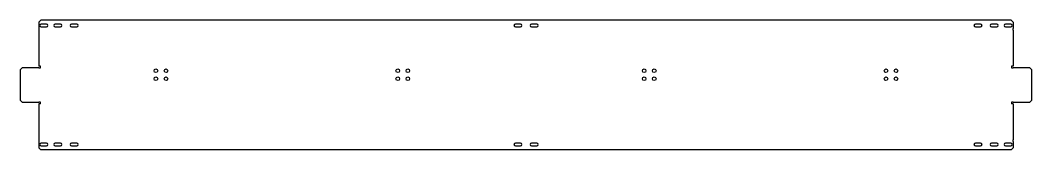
# Model space of a CAD drawing. Header units: millimetres. Extents: x -805 to 1705, y 50 to 372.
import ezdxf

# ---------------------------------------------------------------- set-up
doc = ezdxf.new("R2010")
doc.units = ezdxf.units.MM
doc.layers.add('Default', color=7, linetype='Continuous')
doc.layers.add('LONGARINA_2H', color=7, linetype='Continuous')

# ---------------------------------------------------------------- blocks, each defined once
blk = doc.blocks.new('SE')
at = {"layer": 'LONGARINA_2H', "color": 7, "linetype": 'Continuous'}
for p, q in [((-754, 371.9), (-759, 366.9)), ((-759, 366.9), (-759, 350.9)), ((1654, 371.9), (-754, 371.9)), ((-740, 362.2), (-753, 362.2)), ((-753, 355.2), (-740, 355.2)), ((-705, 362.2), (-718, 362.2)), ((-718, 355.2), (-705, 355.2)), ((-665, 362.2), (-678, 362.2)), ((-678, 355.2), (-665, 355.2)), ((436.5, 362.2), (423.5, 362.2)), ((423.5, 355.2), (436.5, 355.2)), ((476.5, 362.2), (463.5, 362.2)), ((463.5, 355.2), (476.5, 355.2)), ((1578, 362.2), (1565, 362.2)), ((1565, 355.2), (1578, 355.2)), ((1618, 362.2), (1605, 362.2)), ((1605, 355.2), (1618, 355.2)), ((1653, 362.2), (1640, 362.2)), ((1640, 355.2), (1653, 355.2)), ((1659, 366.9), (1654, 371.9)), ((1659, 366.9), (1659, 350.9)), ((-759, 350.9), (-759, 346.8)), ((-759, 346.8), (-759, 257.8)), ((1659, 346.8), (1659, 350.9)), ((1659, 346.8), (1659, 257.8)), ((-800.1, 253.8), (-805.1, 248.8)), ((-759.1, 253.8), (-800.1, 253.8)), ((-759.1, 253.8), (-755, 253.8)), ((-755, 257.8), (-759, 257.8)), ((-755, 253.8), (-755, 257.8)), ((1655, 257.8), (1655, 253.8)), ((1659, 257.8), (1655, 257.8)), ((1655, 253.8), (1659, 253.8)), ((1700, 253.8), (1659, 253.8)), ((1705, 248.8), (1700, 253.8)), ((-805.1, 248.8), (-805.1, 172.8)), ((1705, 172.8), (1705, 248.8)), ((-805.1, 172.8), (-800.1, 167.8)), ((-800.1, 167.8), (-759.1, 167.8)), ((-755, 167.8), (-759.1, 167.8)), ((-759, 163.8), (-759, 74.8)), ((-755, 163.8), (-759, 163.8)), ((-755, 163.8), (-755, 167.8)), ((1655, 167.8), (1655, 163.8)), ((1659, 167.8), (1655, 167.8)), ((1659, 163.8), (1655, 163.8)), ((1659, 167.8), (1700, 167.8)), ((1659, 163.8), (1659, 74.8)), ((1700, 167.8), (1705, 172.8)), ((-759, 74.8), (-759, 70.8)), ((-759, 70.8), (-759, 54.8)), ((-759, 54.8), (-754, 49.8)), ((-740, 66.4), (-753, 66.4)), ((-753, 59.4), (-740, 59.4)), ((-705, 66.4), (-718, 66.4)), ((-718, 59.4), (-705, 59.4)), ((-665, 66.4), (-678, 66.4)), ((-678, 59.4), (-665, 59.4)), ((436.5, 66.4), (423.5, 66.4)), ((423.5, 59.4), (436.5, 59.4)), ((476.5, 66.4), (463.5, 66.4)), ((463.5, 59.4), (476.5, 59.4)), ((1578, 66.4), (1565, 66.4)), ((1565, 59.4), (1578, 59.4)), ((1618, 66.4), (1605, 66.4)), ((1605, 59.4), (1618, 59.4)), ((1653, 66.4), (1640, 66.4)), ((1640, 59.4), (1653, 59.4)), ((1654, 49.8), (1659, 54.8)), ((1659, 70.8), (1659, 74.8)), ((1659, 70.8), (1659, 54.8)), ((1654, 49.8), (-754, 49.8))]:
    blk.add_line(p, q, dxfattribs=at)
for centre in [(-468.3, 246.3), (-468.3, 226.3), (-443.3, 246.3), (-443.3, 226.3), (131.7, 246.3), (131.7, 226.3), (156.7, 246.3), (156.7, 226.3), (743.2, 246.3), (743.2, 226.3), (768.2, 246.3), (768.2, 226.3), (1343.2, 246.3), (1343.2, 226.3), (1368.2, 246.3), (1368.2, 226.3)]:
    blk.add_circle(centre, 4.5, dxfattribs=at)
for centre, start, end in [((-753, 358.7), 90, 270), ((-740, 358.7), 270, 90), ((-718, 358.7), 90, 270), ((-705, 358.7), 270, 90), ((-678, 358.7), 90, 270), ((-665, 358.7), 270, 90), ((423.5, 358.7), 90, 270), ((436.5, 358.7), 270, 90), ((463.5, 358.7), 90, 270), ((476.5, 358.7), 270, 90), ((1565, 358.7), 90, 270), ((1578, 358.7), 270, 90), ((1605, 358.7), 90, 270), ((1618, 358.7), 270, 90), ((1640, 358.7), 90, 270), ((1653, 358.7), 270, 90), ((-753, 62.9), 90, 270), ((-740, 62.9), 270, 90), ((-718, 62.9), 90, 270), ((-705, 62.9), 270, 90), ((-678, 62.9), 90, 270), ((-665, 62.9), 270, 90), ((423.5, 62.9), 90, 270), ((436.5, 62.9), 270, 90), ((463.5, 62.9), 90, 270), ((476.5, 62.9), 270, 90), ((1565, 62.9), 90, 270), ((1578, 62.9), 270, 90), ((1605, 62.9), 90, 270), ((1618, 62.9), 270, 90), ((1640, 62.9), 90, 270), ((1653, 62.9), 270, 90)]:
    blk.add_arc(centre, 3.5, start, end, dxfattribs=at)

msp = doc.modelspace()

# ---------------------------------------------------------------- block references
at = {"layer": 'Default'}
msp.add_blockref('SE', (0, 0), dxfattribs=at)

doc.saveas('drawing.dxf')
